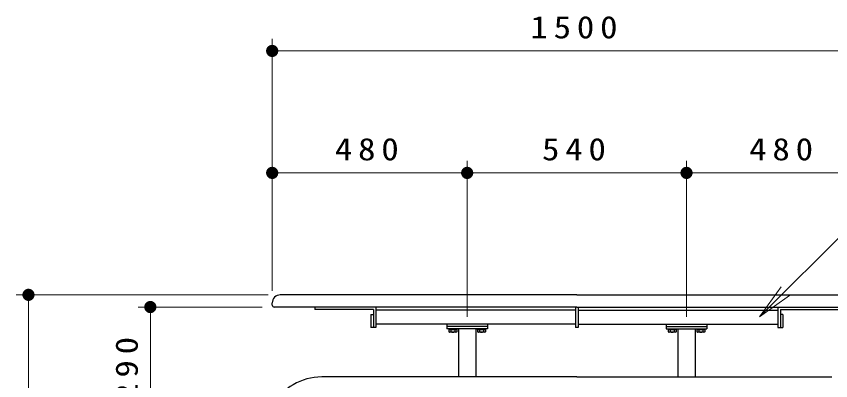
# Model space of a CAD drawing. Units: millimetres on the paper, scale 1:30. Extents: x -365 to 0, y 0 to 257.
# Drawn here: x -304.7 to -237.9, y 109.1 to 139 of the extents above; entities that cross this region are included whole.
import ezdxf

# ---------------------------------------------------------------- set-up
doc = ezdxf.new("R2010")
doc.units = ezdxf.units.MM
doc.layers.add('LY_1', color=7, linetype='Continuous', lineweight=25)
doc.styles.add('ＭＳ ゴシック', font='')
doc.styles.get('ＭＳ ゴシック').set_extended_font_data('MS Gothic')

# ---------------------------------------------------------------- blocks, each defined once
blk = doc.blocks.new('filled_dot')
at = {"color": 0, "linetype": 'Continuous', "lineweight": -2, "const_width": 1.25}
blk.add_lwpolyline([(-0.625, 0, 1), (0.625, 0, 1)], format="xyb", close=True, dxfattribs=at)
blk = doc.blocks.new('open_arrow')
at = {"color": 0, "linetype": 'Continuous', "lineweight": -2}
blk.add_lwpolyline([(7.5, 1.25), (0, 0), (7.5, -1.25)], dxfattribs=at)

msp = doc.modelspace()

# ---------------------------------------------------------------- linework, layer by layer
at = {"layer": 'LY_1', "lineweight": 13}
for p, q in [((-283.7, 116.446), (-283.7, 137.113)), ((-283.7, 136.113), (-233.7, 136.113)), ((-267.7, 114.313), (-267.7, 127.113)), ((-249.7, 114.313), (-249.7, 127.113)), ((-283.7, 126.113), (-267.7, 126.113)), ((-267.7, 126.113), (-249.7, 126.113)), ((-249.7, 126.113), (-233.7, 126.113)), ((-243.711, 114.298), (-232.334, 125.675)), ((-284.033, 116.113), (-304.7, 116.113)), ((-303.7, 91.446), (-303.7, 116.113)), ((-284.533, 115.113), (-294.7, 115.113)), ((-293.7, 105.446), (-293.7, 115.113))]:
    msp.add_line(p, q, dxfattribs=at)
at = {"layer": 'LY_1', "color": 21}
for p, q in [((-258.7, 116.112), (-283.033, 116.112)), ((-258.7, 116.112), (-234.367, 116.112)), ((-283.7, 115.279), (-283.7, 115.446)), ((-258.7, 115.112), (-283.533, 115.112)), ((-258.7, 115.112), (-233.867, 115.112)), ((-258.7, 109.379), (-279.634, 109.379)), ((-258.7, 109.379), (-237.765, 109.379))]:
    msp.add_line(p, q, dxfattribs=at)
at = {"layer": 'LY_1', "color": 4}
for p, q in [((-280.2, 115.112), (-280.2, 114.912)), ((-275.2, 115.112), (-275.2, 113.446)), ((-258.8, 115.112), (-258.8, 113.446)), ((-258.6, 115.112), (-258.6, 113.446)), ((-242.2, 115.112), (-242.2, 113.446)), ((-275.4, 114.912), (-280.2, 114.912)), ((-275.6, 114.512), (-275.6, 113.446)), ((-275.4, 114.912), (-275.4, 113.446)), ((-258.8, 114.846), (-275.2, 114.846)), ((-258.6, 114.846), (-242.2, 114.846)), ((-242, 114.912), (-242, 113.446)), ((-242, 114.912), (-237.2, 114.912)), ((-241.8, 114.512), (-241.8, 113.446)), ((-258.8, 113.712), (-275.2, 113.712)), ((-269.366, 113.712), (-269.366, 113.312)), ((-266.033, 113.712), (-266.033, 113.312)), ((-258.6, 113.712), (-242.2, 113.712)), ((-251.367, 113.712), (-251.367, 113.312)), ((-248.033, 113.712), (-248.033, 113.312)), ((-275.2, 113.446), (-275.6, 113.446)), ((-266.033, 113.512), (-269.366, 113.512)), ((-266.033, 113.312), (-269.366, 113.312)), ((-258.6, 113.446), (-258.8, 113.446)), ((-251.367, 113.512), (-248.033, 113.512)), ((-251.367, 113.312), (-248.033, 113.312)), ((-242.2, 113.446), (-241.8, 113.446))]:
    msp.add_line(p, q, dxfattribs=at)
at = {"layer": 'LY_1'}
for p, q in [((-275.6, 114.512), (-275.4, 114.512)), ((-241.8, 114.512), (-242, 114.512)), ((-269.216, 113.312), (-269.216, 113.262)), ((-269.216, 113.312), (-268.516, 113.312)), ((-269.216, 113.262), (-268.516, 113.262)), ((-269.193, 113.262), (-269.193, 113.079)), ((-269.193, 113.079), (-269.141, 113.049)), ((-268.591, 113.049), (-269.141, 113.049)), ((-269.03, 113.262), (-269.03, 113.079)), ((-268.703, 113.262), (-268.703, 113.079)), ((-268.539, 113.079), (-268.591, 113.049)), ((-268.539, 113.262), (-268.539, 113.079)), ((-268.516, 113.262), (-268.516, 113.312)), ((-266.883, 113.312), (-266.883, 113.262)), ((-266.883, 113.312), (-266.183, 113.312)), ((-266.883, 113.262), (-266.183, 113.262)), ((-266.86, 113.262), (-266.86, 113.079)), ((-266.86, 113.079), (-266.808, 113.049)), ((-266.258, 113.049), (-266.808, 113.049)), ((-266.697, 113.262), (-266.697, 113.079)), ((-266.369, 113.262), (-266.369, 113.079)), ((-266.206, 113.079), (-266.258, 113.049)), ((-266.206, 113.262), (-266.206, 113.079)), ((-266.183, 113.262), (-266.183, 113.312)), ((-251.217, 113.312), (-251.217, 113.262)), ((-251.217, 113.312), (-250.517, 113.312)), ((-251.217, 113.262), (-250.517, 113.262)), ((-251.194, 113.262), (-251.194, 113.079)), ((-251.194, 113.079), (-251.142, 113.049)), ((-250.592, 113.049), (-251.142, 113.049)), ((-251.03, 113.262), (-251.03, 113.079)), ((-250.703, 113.262), (-250.703, 113.079)), ((-250.539, 113.079), (-250.592, 113.049)), ((-250.539, 113.262), (-250.539, 113.079)), ((-250.517, 113.262), (-250.517, 113.312)), ((-248.883, 113.312), (-248.883, 113.262)), ((-248.883, 113.312), (-248.183, 113.312)), ((-248.883, 113.262), (-248.183, 113.262)), ((-248.86, 113.262), (-248.86, 113.079)), ((-248.86, 113.079), (-248.808, 113.049)), ((-248.258, 113.049), (-248.808, 113.049)), ((-248.697, 113.262), (-248.697, 113.079)), ((-248.37, 113.262), (-248.37, 113.079)), ((-248.206, 113.079), (-248.258, 113.049)), ((-248.206, 113.262), (-248.206, 113.079)), ((-248.183, 113.262), (-248.183, 113.312))]:
    msp.add_line(p, q, dxfattribs=at)
at = {"layer": 'LY_1', "color": 190}
for p, q in [((-268.411, 113.312), (-268.411, 109.379)), ((-266.988, 113.312), (-266.988, 109.379)), ((-250.412, 113.312), (-250.412, 109.379)), ((-248.988, 113.312), (-248.988, 109.379))]:
    msp.add_line(p, q, dxfattribs=at)
at = {"layer": 'LY_1', "color": 21}
for centre, radius, start, end in [((-283.033, 115.446), 0.667, 90, 180), ((-283.533, 115.279), 0.167, 180, 270)]:
    msp.add_arc(centre, radius, start, end, dxfattribs=at)
at = {"layer": 'LY_1'}
for centre, radius, start, end in [((-269.112, 113.221), 0.164, 240.00001, 299.99999), ((-268.866, 113.508), 0.459, 249.136, 290.864), ((-268.621, 113.221), 0.164, 240.00001, 299.99999), ((-266.778, 113.221), 0.164, 240.00001, 299.99999), ((-266.533, 113.508), 0.459, 249.136, 290.864), ((-266.288, 113.221), 0.164, 240.00001, 299.99999), ((-251.112, 113.221), 0.164, 240.00001, 299.99999), ((-250.867, 113.508), 0.459, 249.136, 290.864), ((-250.621, 113.221), 0.164, 240.00001, 299.99999), ((-248.779, 113.221), 0.164, 240.00001, 299.99999), ((-248.533, 113.508), 0.459, 249.136, 290.864), ((-248.288, 113.221), 0.164, 240.00001, 299.99999)]:
    msp.add_arc(centre, radius, start, end, dxfattribs=at)
at = {"layer": 'LY_1', "color": 21}
msp.add_ellipse((-279.634, 105.109), major_axis=(4.467, 0), ratio=0.95602, start_param=1.570796, end_param=2.674464, dxfattribs=at)

# ---------------------------------------------------------------- block references
at = {"layer": 'LY_1', "lineweight": 13, "xscale": 0.4, "yscale": 0.4}
for p in [(-283.7, 136.113), (-283.7, 126.113), (-267.7, 126.113), (-249.7, 126.113)]:
    msp.add_blockref('filled_dot', p, dxfattribs=at)
for name, p, rotation in [('filled_dot', (-267.7, 126.113), 180), ('filled_dot', (-249.7, 126.113), 180), ('filled_dot', (-303.7, 116.113), 270), ('open_arrow', (-243.711, 114.298), 45), ('filled_dot', (-293.7, 115.113), 270)]:
    msp.add_blockref(name, p, dxfattribs=dict(at, rotation=rotation))

# ---------------------------------------------------------------- texts
at = {"layer": 'LY_1', "char_height": 1.833, "attachment_point": 8, "style": 'ＭＳ ゴシック'}
for s, insert in [('\\T1.33;\\W1.15;1500', (-258.7, 137.113)), ('\\T1.33;\\W1.15;480', (-275.7, 127.113)), ('\\T1.33;\\W1.15;540', (-258.7, 127.113)), ('\\T1.33;\\W1.15;480', (-241.7, 127.113))]:
    msp.add_mtext(s, dxfattribs=dict(at, insert=insert))
at = {"layer": 'LY_1', "insert": (-294.7, 110.279), "char_height": 1.833, "attachment_point": 8, "rotation": 90, "style": 'ＭＳ ゴシック'}
msp.add_mtext('\\T1.33;\\W1.15;290', dxfattribs=at)

doc.saveas('drawing.dxf')
